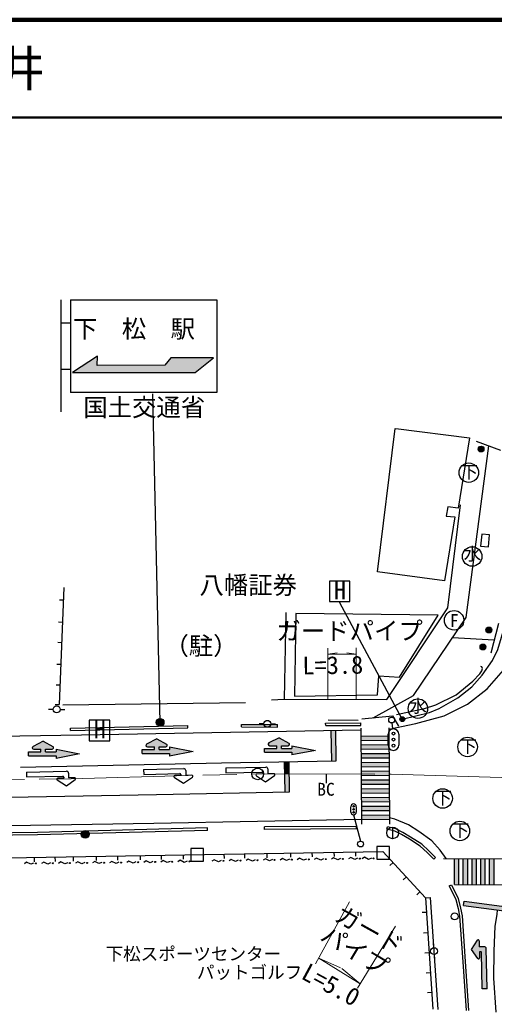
# Model space of a CAD drawing. Units: millimetres at full size, sheet at 1:1000; details may follow other scales. Extents: x 40000 to 680000, y 20000 to 380000.
# Drawn here: x 442453 to 491080, y 278264 to 380000 of the extents above; entities that cross this region are included whole.
import ezdxf
from ezdxf.enums import TextEntityAlignment as Align

# ---------------------------------------------------------------- set-up
doc = ezdxf.new("R2010")
doc.units = ezdxf.units.MM
doc.header["$LTSCALE"] = 1000
doc.linetypes.add('CHAIN', pattern=[18.5, 12, -1.5, 3.5, -1.5])
for name, color, linetype, lineweight in [('M-BGD', 7, 'Continuous', 25), ('M-BGD-EXST', 7, 'Continuous', 25), ('M-BMK', 2, 'CHAIN', 13), ('M-BMK-SRVR', 3, 'Continuous', 25), ('M-STR-HTXT', 7, 'Continuous', 13), ('M-STR-STRC', 7, 'Continuous', 25), ('M-TTL', 2, 'Continuous', 140), ('M-TTL-LINE', 7, 'Continuous', 50)]:
    doc.layers.add(name, color=color, linetype=linetype, lineweight=lineweight)
doc.layers.add('M-BMK-HTXT', color=7, linetype='Continuous')
doc.layers.add('M-TTL-TXT', color=7, linetype='Continuous')
doc.styles.add('ＭＳ ゴシック', font='')
doc.styles.get('ＭＳ ゴシック').set_extended_font_data('MS Gothic')

msp = doc.modelspace()

# ---------------------------------------------------------------- hatches: boundary and pattern name
at = {"layer": 'M-BGD'}
for points in [[(490039, 335997, 0.41421), (489739, 336297, 0.41421), (489439, 335997, 1)], [(490844, 317447, 0.41421), (490544, 317747, 0.41421), (490244, 317447, 1)], [(490233, 315704, 0.41421), (489933, 316004, 0.41421), (489633, 315704, 1)]]:
    msp.add_hatch(color=256, dxfattribs=at).paths.add_polyline_path(points)
at = {"layer": 'M-BGD-EXST'}
msp.add_hatch(color=256, dxfattribs=at).paths.add_polyline_path([(481447, 308188, 1), (481886, 308427, 0.41421), (481547, 308527, 0.41421)])
at = {"layer": 'M-STR-STRC'}
for points in [[(460427, 343830), (462319, 345331), (457940, 345347), (457315, 344612), (450387, 344565), (450403, 345534), (447838, 343830)], [(457170, 308191, 1), (456495, 307762, 0.41421), (457047, 307639, 0.41421)], [(456267, 305462), (456267, 305187), (455002, 305187), (455002, 304789), (457813, 304789), (457813, 304514), (460211, 304988), (457813, 305462), (457813, 305187), (456734, 305187), (456734, 305462), (457404, 305462, 0.77336), (457477, 305743), (456501, 306287), (455455, 305745, 0.78564), (455524, 305462)], [(468808, 305576), (468808, 305301), (467543, 305301), (467543, 304904), (470354, 304904), (470354, 304629), (472751, 305103), (470354, 305576), (470354, 305301), (469275, 305301), (469275, 305576), (469945, 305576, 0.77336), (470018, 305857), (469042, 306401), (467996, 305860, 0.78564), (468065, 305576)], [(474832, 307130), (474382, 307122), (474438, 304031), (474888, 304039)], [(480279, 306595), (477407, 306576), (477410, 306126), (480282, 306145)], [(444616, 305228), (444616, 304953), (443351, 304953), (443351, 304555), (446162, 304555), (446162, 304280), (448559, 304754), (446162, 305228), (446162, 304953), (445083, 304953), (445083, 305228), (445752, 305228, 0.77336), (445825, 305509), (444849, 306053), (443803, 305511, 0.78564), (443872, 305228)], [(480285, 305695), (477413, 305676), (477416, 305226), (480288, 305245)], [(480291, 304795), (477419, 304776), (477422, 304326), (480294, 304345)], [(470048, 303951), (469598, 303943), (469621, 302689), (470071, 302688)], [(480297, 303895), (477425, 303876), (477428, 303426), (480300, 303445)], [(470071, 302688), (469621, 302689), (469655, 300836), (470104, 300845)], [(480303, 302995), (477431, 302976), (477434, 302526), (480306, 302545)], [(480309, 302095), (477437, 302076), (477440, 301626), (480312, 301645)], [(480315, 301195), (477443, 301176), (477446, 300726), (480318, 300745)], [(480320, 300295), (477449, 300276), (477452, 299826), (480323, 299845)], [(480326, 299395), (477455, 299376), (477457, 298926), (480329, 298945)], [(480332, 298495), (477460, 298476), (477463, 298026), (480335, 298045)], [(449491, 296705, 1), (448817, 296276, 0.41421), (449369, 296153, 0.41421)], [(487469, 294000), (487019, 294000), (487017, 291336), (487467, 291336)], [(488369, 294000), (487919, 294000), (487917, 291336), (488367, 291336)], [(489269, 293999), (488819, 293999), (488817, 291335), (489267, 291335)], [(490169, 293998), (489719, 293999), (489717, 291335), (490167, 291335)], [(491069, 293998), (490619, 293998), (490617, 291334), (491067, 291334)], [(488007, 289657), (487948, 289211), (494663, 288317), (494723, 288763)], [(489561, 284958), (489545, 285577, 0.74206), (489361, 285628), (488767, 284688), (489407, 283778, 0.74206), (489589, 283838), (489573, 284458), (489673, 284460, -0.41421), (489776, 284363), (489868, 280658), (490368, 280670), (490265, 284775, 0.41388), (490061, 284970)]]:
    msp.add_hatch(color=256, dxfattribs=at).paths.add_polyline_path(points)
h = msp.add_hatch(color=256, dxfattribs=at)
edge = h.paths.add_edge_path()
edge.add_line((446956, 302368), (446958, 302268))
h = msp.add_hatch(color=256, dxfattribs=at)
edge = h.paths.add_edge_path()
edge.add_line((458964, 302627), (458966, 302527))
h = msp.add_hatch(color=256, dxfattribs=at)
edge = h.paths.add_edge_path()
edge.add_line((467374, 302784), (467376, 302684))

# ---------------------------------------------------------------- linework, layer by layer
at = {"layer": 'M-BGD'}
for p, q in [((489227, 336794), (491722, 335886)), ((446961, 321813), (446480, 309804)), ((446510, 320548), (446910, 320532)), ((469723, 319229), (469547, 310359)), ((446419, 318276), (446819, 318260)), ((491539, 318113), (490745, 315079)), ((491092, 316406), (486812, 316627)), ((446335, 316190), (446735, 316174)), ((446245, 313942), (446645, 313926)), ((446161, 311832), (446560, 311816)), ((445875, 309307), (445397, 309307)), ((446080, 309820), (446480, 309804)), ((446575, 309307), (447052, 309307)), ((446874, 309787), (465592, 309995)), ((447645, 307389), (459683, 307668)), ((447651, 307139), (447645, 307389)), ((447651, 307139), (459688, 307418)), ((459688, 307418), (459683, 307668)), ((465175, 307517), (465176, 307767)), ((465175, 307517), (468872, 307494)), ((465176, 307767), (468874, 307744)), ((467476, 307827), (466999, 307827)), ((468176, 307827), (468654, 307827)), ((468872, 307494), (468874, 307744)), ((473806, 307889), (477422, 307916)), ((473808, 307639), (473806, 307889)), ((473808, 307639), (477423, 307666)), ((474072, 308246), (477146, 308201)), ((477423, 307666), (477422, 307916)), ((473856, 302682), (473856, 301757)), ((461696, 296897), (461689, 297147)), ((476966, 297307), (467539, 297250)), ((467541, 297000), (467539, 297250)), ((476968, 297057), (476966, 297307)), ((480072, 297013), (480129, 297256)), ((480675, 297240), (480675, 296040)), ((476968, 297057), (467541, 297000)), ((443953, 293688), (443945, 294138)), ((446094, 293724), (446087, 294174)), ((447958, 293756), (447950, 294206)), ((450326, 293797), (450318, 294247)), ((452508, 293834), (452500, 294284)), ((454816, 293874), (454808, 294323)), ((456978, 293910), (456970, 294360)), ((459228, 293949), (459220, 294399)), ((463424, 294021), (463417, 294471)), ((465524, 294056), (465516, 294506)), ((467803, 294095), (467795, 294545)), ((470229, 294137), (470222, 294587)), ((472445, 294175), (472438, 294625)), ((474700, 294213), (474692, 294663)), ((476915, 294251), (476908, 294701)), ((484900, 293943), (485076, 294120)), ((480401, 293287), (480715, 293612)), ((481751, 291819), (482082, 292123)), ((486470, 291205), (486693, 291317)), ((483142, 290305), (483474, 290609)), ((484046, 289987), (484538, 290021)), ((485336, 278524), (484538, 290021)), ((483693, 288499), (484142, 288529)), ((483833, 286391), (484282, 286421)), ((484895, 284874), (484862, 285350)), ((483969, 284342), (484418, 284372)), ((484943, 284175), (484976, 283699)), ((484105, 282289), (484554, 282319)), ((484238, 280285), (484687, 280314))]:
    msp.add_line(p, q, dxfattribs=at)
for points in [[(481000, 338096), (488542, 337161), (487381, 329938), (486320, 330064), (486165, 329130), (487037, 329056), (485982, 322468), (479106, 323407), (480928, 338105)], [(478688, 308451), (482821, 310737), (488224, 318710), (490527, 336320)], [(481666, 308307), (484451, 309001), (485433, 309403), (487348, 310474), (488797, 311621), (489856, 312818), (490927, 314318), (491457, 315454), (492220, 317960), (492548, 320564), (492919, 323340), (493640, 330434), (493814, 331923), (493783, 332948), (493643, 333910), (493278, 334694)], [(468246, 310277), (469547, 310359), (480078, 310305), (486341, 319702), (487641, 330278)], [(481069, 308771), (483943, 309402), (485095, 309759), (487196, 310799), (488889, 312207), (489623, 312945), (489801, 313251), (489894, 313501), (489830, 313651), (489701, 313686)], [(477531, 308329), (480647, 308657), (481264, 307601)], [(461689, 297147), (444261, 296681), (436495, 296576), (433659, 296650), (426590, 296974), (418941, 297263), (415555, 297256)], [(485076, 294120), (484385, 294810), (483658, 295484), (482521, 296218), (481706, 296696), (480996, 297050), (480129, 297256)], [(461696, 296897), (444266, 296431), (436493, 296326), (433650, 296400), (426580, 296725), (418936, 297013), (415556, 297006)], [(484900, 293943), (484211, 294630), (483504, 295285), (482390, 296005), (481586, 296476), (480910, 296814), (480072, 297013)], [(391611, 280587), (389430, 293516), (405683, 293795), (418536, 293833), (432946, 293950), (479670, 294748), (484046, 289987), (484803, 278565)], [(471840, 293958), (471547, 293831), (471124, 294040), (470893, 293891)], [(473589, 293984), (473295, 293856), (472873, 294066), (472641, 293917)], [(475338, 294010), (475044, 293882), (474622, 294092), (474390, 293943)], [(477086, 294036), (476792, 293908), (476370, 294118), (476139, 293969)], [(478491, 294056), (478197, 293929), (477775, 294138), (477544, 293990)], [(443863, 293547), (443569, 293420), (443147, 293632), (442915, 293484)], [(445612, 293565), (445317, 293438), (444896, 293650), (444664, 293502)], [(447360, 293583), (447066, 293456), (446645, 293668), (446413, 293520)], [(449109, 293601), (448815, 293474), (448394, 293686), (448161, 293538)], [(450858, 293619), (450564, 293492), (450142, 293704), (449910, 293556)], [(452606, 293637), (452312, 293510), (451891, 293722), (451659, 293574)], [(454355, 293663), (454061, 293535), (453639, 293744), (453407, 293594)], [(456103, 293693), (455810, 293565), (455387, 293774), (455156, 293624)], [(457852, 293723), (457558, 293595), (457136, 293803), (456905, 293654)], [(459600, 293753), (459307, 293624), (458884, 293833), (458653, 293684)], [(463098, 293813), (462804, 293684), (462381, 293893), (462150, 293744)], [(464846, 293843), (464553, 293714), (464130, 293923), (463899, 293773)], [(466595, 293872), (466301, 293744), (465878, 293953), (465647, 293803)], [(468343, 293902), (468050, 293774), (467627, 293983), (467396, 293833)], [(470092, 293932), (469798, 293804), (469376, 294013), (469144, 293863)], [(486470, 291205), (487157, 289829), (487398, 288888), (487540, 288116), (487860, 283429), (488202, 278423)], [(486693, 291317), (487392, 289917), (487642, 288942), (487788, 288147), (488110, 283446), (488452, 278440)]]:
    msp.add_lwpolyline(points, dxfattribs=at)
for points in [[(489691, 326046), (490489, 325971), (490605, 327203), (489807, 327277)], [(470764, 319133), (470604, 310646), (479120, 310800), (479241, 312740), (481369, 312609), (485348, 318970)], [(459996, 293759), (461296, 293759), (461296, 295059), (459996, 295059)], [(479067, 293938), (480367, 293938), (480367, 295238), (479067, 295238)]]:
    msp.add_lwpolyline(points, close=True, dxfattribs=at)
for centre, radius in [((489739, 335997), 300), ((490544, 317447), 300), ((489933, 315704), 300), ((446225, 309307), 350), ((467826, 307827), 350), ((480675, 296640), 600), ((475569, 293975), 50), ((477318, 294001), 50), ((478723, 294022), 50), ((444095, 293511), 50), ((445843, 293529), 50), ((447592, 293547), 50), ((449341, 293565), 50), ((451089, 293583), 50), ((452838, 293601), 50), ((454587, 293629), 50), ((456335, 293659), 50), ((458084, 293689), 50), ((459832, 293719), 50), ((463329, 293779), 50), ((465078, 293808), 50), ((466826, 293838), 50), ((468575, 293868), 50), ((470324, 293898), 50), ((472072, 293924), 50), ((473821, 293949), 50), ((487025, 288087), 350), ((484919, 284524), 350)]:
    msp.add_circle(centre, radius, dxfattribs=at)
at = {"layer": 'M-BGD-EXST'}
for p, q in [((476297, 322460), (474197, 322460)), ((474197, 322460), (474197, 320360)), ((476297, 320360), (476297, 322460)), ((474197, 320360), (476297, 320360)), ((481666, 308307), (475235, 320312)), ((451677, 308191), (449577, 308191)), ((449577, 308191), (449577, 306091)), ((451677, 306091), (451677, 308191)), ((449577, 306091), (451677, 306091))]:
    msp.add_line(p, q, dxfattribs=at)
for centre, radius in [((488480, 333574), 1000), ((488824, 324981), 1000), ((486974, 318441), 1000), ((483262, 309381), 1000), ((481666, 308307), 250), ((488360, 305457), 1000), ((485794, 300173), 1000), ((487566, 296844), 1000)]:
    msp.add_circle(centre, radius, dxfattribs=at)
at = {"layer": 'M-BMK'}
msp.add_lwpolyline([(66701, 296954), (96198, 295639), (120354, 295203), (145494, 295475), (166496, 296018), (197753, 296951), (227106, 297605), (266596, 298545), (305938, 299403), (351281, 300392), (366725, 300745), (407448, 301481), (447714, 302202), (466837, 302693), (480530, 302672), (491806, 302319), (502022, 301741), (517715, 300347), (534718, 298230), (545708, 296487), (555820, 294539), (565680, 292629)], dxfattribs=at)
at = {"layer": 'M-BMK-SRVR'}
msp.add_circle((466837, 302693), 600, dxfattribs=at)
at = {"layer": 'M-STR-HTXT'}
for p, q in [((474013, 310336), (474013, 315566)), ((476936, 310321), (476936, 315613)), ((474013, 314975), (474975, 315110)), ((474013, 314975), (476936, 314975)), ((476936, 314975), (475975, 315110)), ((476236, 289582), (472773, 283218)), ((480974, 287076), (477058, 280731)), ((477337, 281183), (473094, 283808)), ((473094, 283808), (475341, 282819)), ((477337, 281183), (475449, 282752))]:
    msp.add_line(p, q, dxfattribs=at)
at = {"layer": 'M-STR-STRC'}
for p, q in [((446649, 351299), (446649, 339799)), ((447649, 351299), (462649, 351299)), ((447649, 351299), (447649, 341799)), ((462649, 351299), (462649, 341799)), ((446649, 348924), (447649, 348924)), ((450403, 345534), (447838, 343830)), ((450387, 344565), (450403, 345534)), ((457940, 345347), (457315, 344612)), ((462319, 345331), (457940, 345347)), ((460427, 343830), (462319, 345331)), ((446649, 344174), (447649, 344174)), ((457315, 344612), (450387, 344565)), ((447838, 343830), (460427, 343830)), ((462649, 341799), (447649, 341799)), ((456832, 307976), (456081, 341647)), ((477402, 307391), (477467, 297524)), ((480274, 307410), (480339, 297543)), ((480695, 307300), (480612, 307914)), ((456501, 306287), (455455, 305745)), ((456501, 306287), (457477, 305743)), ((469042, 306401), (467996, 305860)), ((469042, 306401), (470018, 305857)), ((474438, 304031), (474382, 307122)), ((474888, 304039), (474832, 307130)), ((477407, 306576), (480279, 306595)), ((480203, 305653), (480203, 306753)), ((481303, 306753), (481303, 305653)), ((444849, 306053), (443803, 305511)), ((443872, 305228), (444616, 305228)), ((444616, 304953), (444616, 305228)), ((444849, 306053), (445825, 305509)), ((445083, 304953), (445083, 305228)), ((445083, 305228), (445752, 305228)), ((446162, 305228), (446162, 304953)), ((446162, 305228), (448559, 304754)), ((455524, 305462), (456267, 305462)), ((456267, 305187), (456267, 305462)), ((456734, 305187), (456734, 305462)), ((456734, 305462), (457404, 305462)), ((457813, 305462), (457813, 305187)), ((457813, 305462), (460211, 304988)), ((467543, 305301), (468808, 305301)), ((467543, 304904), (467543, 305301)), ((468065, 305576), (468808, 305576)), ((468808, 305301), (468808, 305576)), ((469275, 305301), (469275, 305576)), ((469275, 305576), (469945, 305576)), ((469275, 305301), (470354, 305301)), ((470354, 305576), (470354, 305301)), ((470354, 305576), (472751, 305103)), ((477410, 306126), (480282, 306145)), ((477413, 305676), (480285, 305695)), ((477416, 305226), (480288, 305245)), ((443351, 304953), (444616, 304953)), ((443351, 304555), (443351, 304953)), ((443351, 304555), (446162, 304555)), ((445083, 304953), (446162, 304953)), ((448559, 304754), (446162, 304280)), ((446162, 304555), (446162, 304280)), ((455002, 305187), (456267, 305187)), ((455002, 304789), (455002, 305187)), ((455002, 304789), (457813, 304789)), ((456734, 305187), (457813, 305187)), ((460211, 304988), (457813, 304514)), ((457813, 304789), (457813, 304514)), ((467543, 304904), (470354, 304904)), ((472751, 305103), (470354, 304629)), ((470354, 304904), (470354, 304629)), ((477419, 304776), (480291, 304795)), ((477422, 304326), (480294, 304345)), ((455146, 303142), (459251, 303234)), ((463555, 303299), (467660, 303391)), ((463555, 303299), (463567, 302799)), ((467865, 303195), (467876, 302695)), ((469655, 300837), (469598, 303943)), ((470104, 300845), (470048, 303951)), ((477425, 303876), (480297, 303895)), ((477428, 303426), (480300, 303445)), ((443137, 302883), (447242, 302975)), ((443137, 302883), (443148, 302383)), ((443148, 302383), (446853, 302466)), ((446958, 302268), (446338, 302255)), ((446956, 302368), (446958, 302268)), ((447447, 302780), (447458, 302280)), ((448077, 302293), (447458, 302280)), ((455146, 303142), (455157, 302642)), ((455157, 302642), (458862, 302725)), ((458295, 302329), (459234, 301733)), ((458966, 302527), (458347, 302513)), ((458964, 302627), (458966, 302527)), ((459234, 301733), (460145, 302370)), ((459455, 303039), (459466, 302538)), ((460086, 302552), (459466, 302538)), ((463567, 302799), (467272, 302882)), ((466705, 302486), (467644, 301890)), ((467376, 302684), (466757, 302670)), ((467374, 302784), (467376, 302684)), ((467644, 301890), (468555, 302527)), ((468496, 302709), (467876, 302695)), ((477431, 302976), (480303, 302995)), ((477434, 302526), (480306, 302545)), ((446287, 302070), (447226, 301474)), ((447226, 301474), (448137, 302112)), ((477437, 302076), (480309, 302095)), ((477440, 301626), (480312, 301645)), ((477443, 301176), (480315, 301195)), ((477446, 300726), (480318, 300745)), ((477449, 300276), (480320, 300295)), ((476391, 298780), (476391, 299330)), ((476941, 299330), (476941, 298780)), ((477452, 299826), (480323, 299845)), ((477455, 299376), (480326, 299395)), ((476663, 298505), (477384, 295798)), ((477457, 298926), (480329, 298945)), ((477460, 298476), (480332, 298495)), ((477463, 298026), (480335, 298045)), ((485889, 294001), (501067, 293992)), ((487017, 291336), (487019, 294000)), ((487467, 291336), (487469, 294000)), ((487917, 291336), (487919, 294000)), ((488367, 291336), (488369, 294000)), ((488817, 291335), (488819, 293999)), ((489267, 291335), (489269, 293999)), ((489717, 291335), (489719, 293999)), ((490167, 291335), (490169, 293998)), ((490617, 291334), (490619, 293998)), ((491067, 291334), (491069, 293998)), ((487017, 291336), (501065, 291328)), ((487948, 289211), (488007, 289657)), ((487948, 289211), (494663, 288317)), ((488007, 289657), (494723, 288763)), ((488767, 284688), (489361, 285628)), ((489545, 285577), (489561, 284958)), ((490061, 284970), (489561, 284958)), ((489407, 283778), (488767, 284688)), ((489673, 284460), (489573, 284458)), ((489573, 284458), (489589, 283838)), ((489868, 280658), (489776, 284363)), ((490368, 280670), (490265, 284775)), ((490368, 280670), (489868, 280658))]:
    msp.add_line(p, q, dxfattribs=at)
for points in [[(477403, 307177), (448778, 306657), (436107, 306455), (426386, 305772), (411684, 304688), (407506, 304569), (395328, 304508), (391635, 304408), (390596, 304595), (389746, 304954), (388816, 305487), (388059, 306142), (387497, 306828), (386909, 307986), (386726, 308708), (386562, 314990), (386476, 320393)], [(480275, 307291), (483043, 307845), (485964, 308636), (488337, 309846), (490362, 311424), (492051, 313334), (508243, 312263)], [(442510, 303380), (463134, 303826), (474888, 304039)], [(413534, 301590), (419212, 301145), (428704, 300851), (435623, 300547), (439496, 300266), (456474, 300568), (470104, 300845)], [(477463, 298026), (456196, 297608), (441430, 297364), (438656, 297344), (419572, 298226), (405840, 298043), (390817, 297746), (378576, 297534)], [(486173, 294001), (485535, 294863), (484680, 295814), (483359, 296794), (482296, 297456), (480891, 298037), (480334, 298174)], [(491277, 278264), (491037, 281740), (491074, 284509), (491192, 287096), (491374, 288278), (491436, 288746)]]:
    msp.add_lwpolyline(points, dxfattribs=at)
for centre, radius in [((456832, 307976), 400), ((480572, 308211), 300), ((480759, 306827), 150), ((480759, 306207), 150), ((480759, 305587), 150), ((476669, 299367), 75), ((476669, 299057), 75), ((476669, 298747), 75), ((449154, 296490), 400), ((477384, 295498), 300)]:
    msp.add_circle(centre, radius, dxfattribs=at)
for centre, radius, start, end in [((480753, 306753), 550, 90, 180), ((480753, 306753), 550, 0, 90), ((443872, 305378), 150, 117.38135, 270), ((445752, 305378), 150, 270, 60.86817), ((455524, 305612), 150, 117.38135, 270), ((457404, 305612), 150, 270, 60.86817), ((468065, 305726), 150, 117.38135, 270), ((469945, 305726), 150, 270, 60.86817), ((480753, 305653), 550, 180, 270), ((480753, 305653), 550, 270, 0), ((459255, 303034), 200, 1.34579, 91.28144), ((467665, 303191), 200, 1.34579, 91.28144), ((446341, 302155), 100, 91.28144, 237.59137), ((446856, 302366), 100, 1.28144, 91.28144), ((447247, 302775), 200, 1.34579, 91.28144), ((448080, 302193), 100, 304.97151, 91.28144), ((458349, 302413), 100, 91.28144, 237.59137), ((458864, 302625), 100, 1.28144, 91.28144), ((460088, 302452), 100, 304.97151, 91.28144), ((466759, 302570), 100, 91.28144, 237.59137), ((467274, 302782), 100, 1.28144, 91.28144), ((468498, 302609), 100, 304.97151, 91.28144), ((476666, 299330), 275, 90, 180), ((476666, 299330), 275, 0, 90), ((476666, 298780), 275, 180, 270), ((476666, 298780), 275, 270, 0), ((489445, 285575), 100, 1.42449, 147.73443), ((490065, 284770), 200, 1.42449, 91.36015), ((489676, 284360), 100, 1.42449, 91.42449), ((489489, 283836), 100, 215.11456, 1.42449)]:
    msp.add_arc(centre, radius, start, end, dxfattribs=at)
at = {"layer": 'M-TTL'}
msp.add_line((680000, 380000), (40000, 380000), dxfattribs=at)
at = {"layer": 'M-TTL-LINE'}
msp.add_line((40000, 370000), (680000, 370000), dxfattribs=at)

# ---------------------------------------------------------------- texts
at = {"layer": 'M-BGD', "style": 'ＭＳ ゴシック'}
msp.add_text('BC', height=1320, dxfattribs=at).set_placement((472937, 300060), align=Align.BOTTOM_LEFT)
at = {"layer": 'M-BGD-EXST', "style": 'ＭＳ ゴシック'}
for s, height, p in [('下', 1320, (487628, 332587)), ('水', 1320, (487945, 324190)), ('H', 1833, (474650, 320052)), ('水', 1320, (482383, 308590)), ('H', 1833, (450030, 305782)), ('下', 1320, (487508, 304469)), ('下', 1320, (484942, 299185)), ('下', 1320, (486713, 295856))]:
    msp.add_text(s, height=height, dxfattribs=at).set_placement(p, align=Align.BOTTOM_LEFT)
msp.add_text('F', height=1320, dxfattribs=at).set_placement((486984, 318413), align=Align.MIDDLE_CENTER)
at = {"layer": 'M-BMK-HTXT', "style": 'ＭＳ ゴシック'}
for s, height, p in [('八幡証券', 1833, (460870, 320585)), ('（駐）', 1833, (457276, 314350)), ('下松スポーツセンター', 1320, (451242, 283186)), ('パットゴルフ', 1320, (460602, 281292))]:
    msp.add_text(s, height=height, dxfattribs=at).set_placement(p, align=Align.BOTTOM_LEFT)
at = {"layer": 'M-STR-HTXT', "style": 'ＭＳ ゴシック'}
for s, rotation, p in [('ガードパイプ', 0.106, (468761, 315877)), ('L=3.8', 0.86, (471442, 312331)), ('ガード', 330.881, (474319, 287252)), ('パイプ', 329.245, (472832, 285250)), ('L=5.0', 331.583, (470918, 281274))]:
    msp.add_text(s, height=1833, rotation=rotation, dxfattribs=at).set_placement(p, align=Align.BOTTOM_LEFT)
at = {"layer": 'M-STR-STRC', "style": 'ＭＳ ゴシック'}
for s, p in [('下\u3000松\u3000駅', (454161, 348327)), ('国土交通省', (455205, 340274))]:
    msp.add_text(s, height=1833, dxfattribs=at).set_placement(p, align=Align.MIDDLE_CENTER)
at = {"layer": 'M-TTL-TXT', "style": 'ＭＳ ゴシック'}
msp.add_text('下松市大字東豊井', height=3666, dxfattribs=at).set_placement((405024, 375000), align=Align.MIDDLE_LEFT)

doc.saveas('drawing.dxf')
